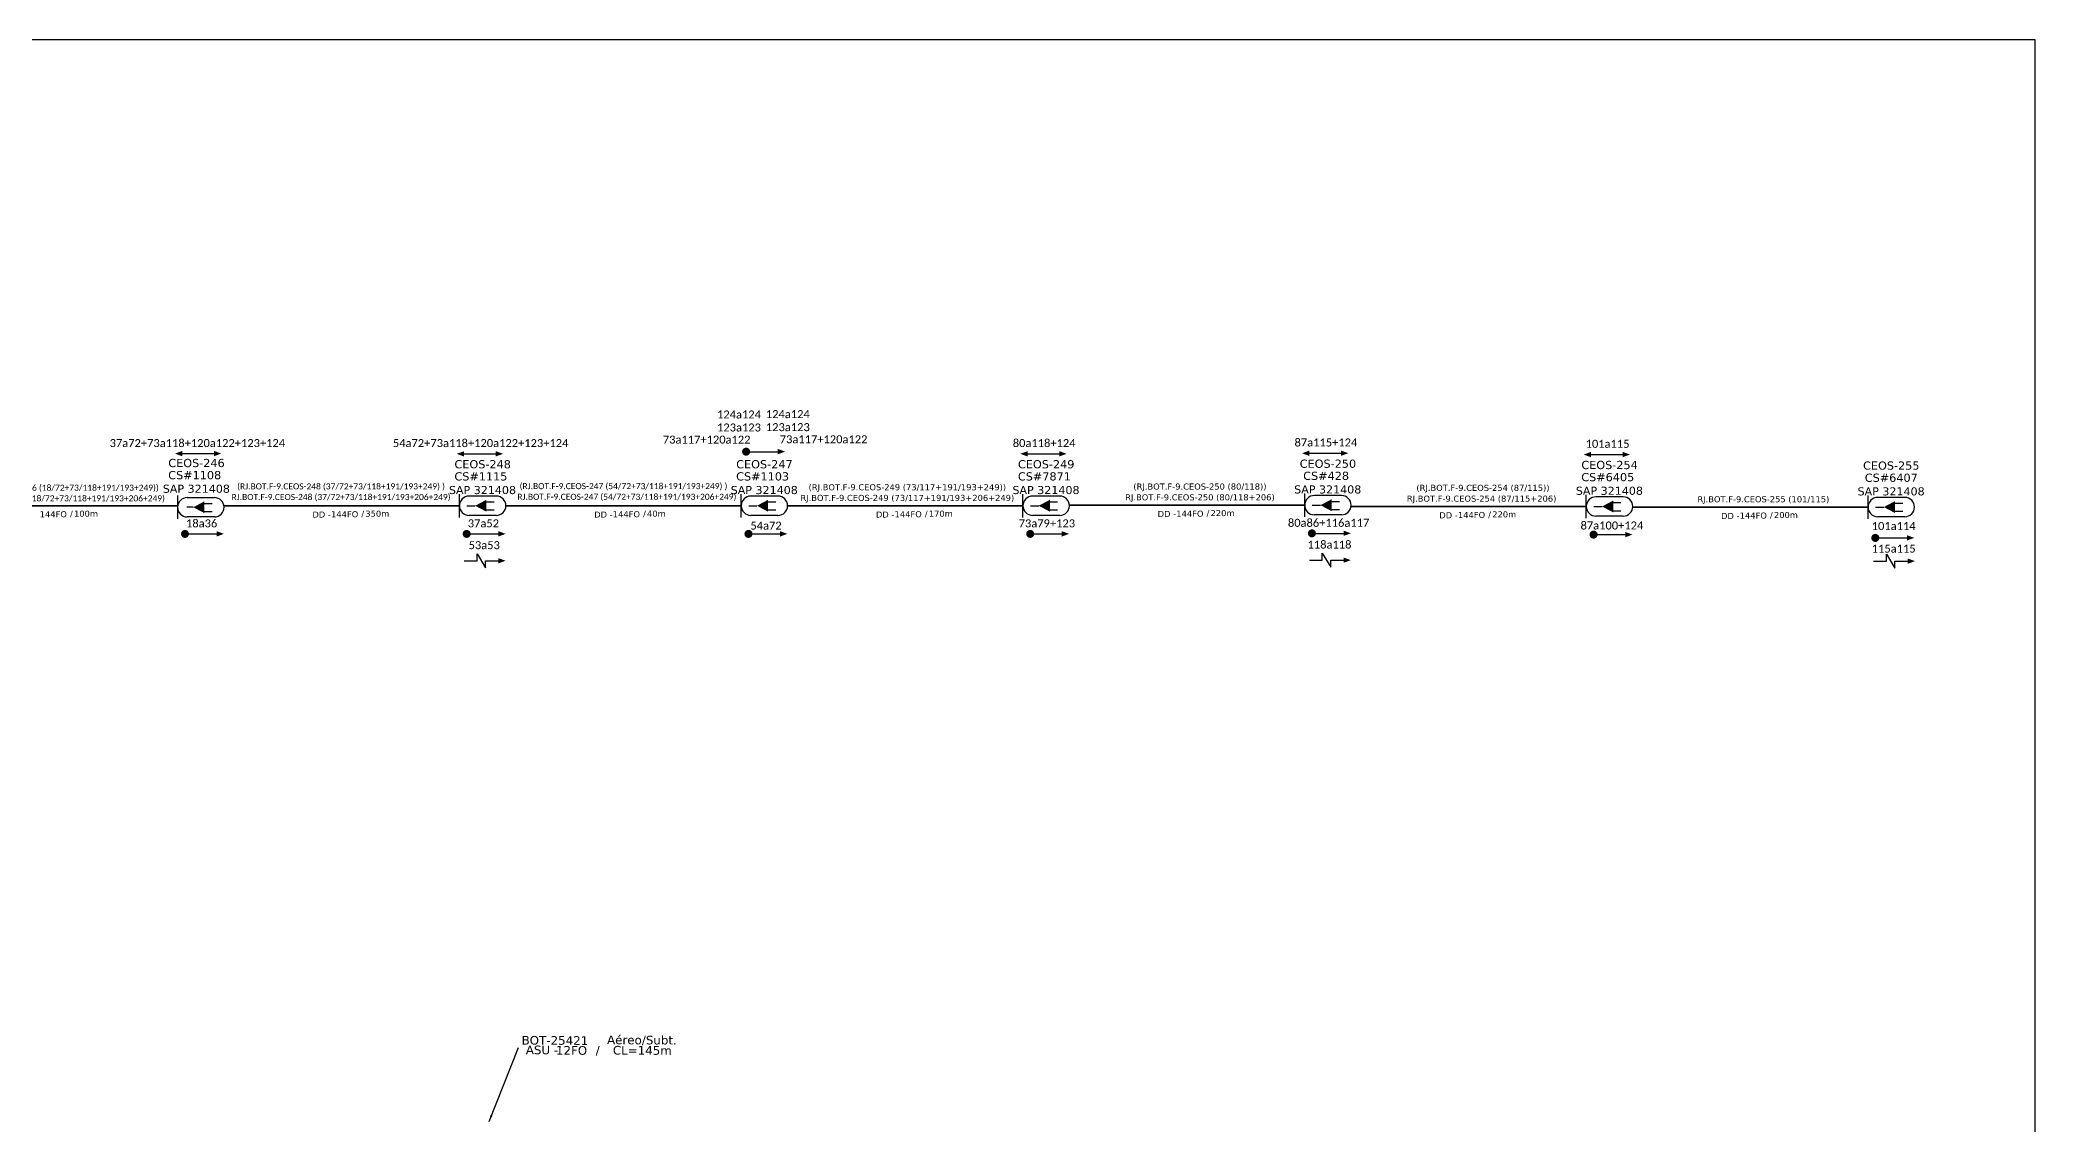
# Model space of a CAD drawing. Header units: metres. Extents: x -1286 to 457, y -500 to 94.
# Drawn here: x -907.1 to -445.1, y -156.8 to 94.2 of the extents above; entities that cross this region are included whole.
import ezdxf
from ezdxf.enums import TextEntityAlignment as Align

# ---------------------------------------------------------------- set-up
doc = ezdxf.new("R2010")
doc.units = ezdxf.units.M
for name, color, linetype in [('20.4-CEOS', 1, 'Continuous'), ('20.5-CEO', 1, 'Continuous'), ('label_cabos', 7, 'Continuous'), ('Legenda', 1, 'Continuous'), ('SETA', 7, 'Continuous')]:
    doc.layers.add(name, color=color, linetype=linetype)
doc.layers.add('40.1-ETIQUETAS', color=1, linetype='Continuous', lineweight=20)
doc.layers.add('EXTRA', color=50, linetype='Continuous', plot=False)
doc.styles.add('siredit', font='verdana.ttf')
doc.dimstyles.new('CL', dxfattribs={"dimtxt": 1, "dimasz": 2, "dimexe": 0.18, "dimexo": 0.0625, "dimgap": 0.09, "dimtad": 0, "dimdec": 0, "dimrnd": 1, "dimzin": 0, "dimdsep": 46, "dimtxsty": 'siredit', "dimblk": 'NONE', "dimcen": 0, "dimse1": 1, "dimse2": 1, "dimsd1": 1, "dimsd2": 1, "dimclrt": 7, "dimadec": 0, "dimazin": 0, "dimtfac": 1, "dimtdec": 0, "dimtofl": 0, "dimtmove": 0, "dimatfit": 3, "dimfxl": 0, "dimtolj": 1, "dimtzin": 0, "dimarcsym": 0})

# ---------------------------------------------------------------- blocks, each defined once
blk = doc.blocks.new('LEGENDA DOS CABOS')
at = {"layer": 'EXTRA', "color": 0, "style": 'siredit'}
for tag, p in [('ID', (4.6, 0.97)), ('XX', (9.03, 0.97))]:
    blk.add_attdef(tag, text='', height=0.48, rotation=359.69, dxfattribs=at).set_placement(p, align=Align.MIDDLE_CENTER)
at = {"layer": 'Legenda', "color": 0, "style": 'siredit'}
for tag, p in [('TIPO_CABO', (1.31, 0)), ('CABO', (4.69, -0.05)), ('/', (6.81, -0.05)), ('METROS', (10.03, -0.05))]:
    blk.add_attdef(tag, text='', height=0.8, rotation=359.69, dxfattribs=at).set_placement(p, align=Align.MIDDLE_CENTER)
blk = doc.blocks.new('_None')

msp = doc.modelspace()

# ---------------------------------------------------------------- linework, layer by layer
msp.add_lwpolyline([(-1286.07, -499.81), (-445.07, -499.81), (-445.07, 94.19), (-1286.07, 94.19)], close=True)
at = {"color": 0, "const_width": 0.926}
for points in [[(-744.02, -1.15, 1), (-743.09, -1.15, 1)], [(-873.97, -20.19, 1), (-873.04, -20.19, 1)], [(-808.73, -20.19, 1), (-807.8, -20.19, 1)], [(-743.48, -20.19, 1), (-742.55, -20.19, 1)], [(-678.23, -20.19, 1), (-677.31, -20.19, 1)], [(-612.99, -20.06, 1), (-612.07, -20.06, 1)], [(-547.77, -20.36, 1), (-546.84, -20.36, 1)], [(-482.53, -21.12, 1), (-481.6, -21.12, 1)]]:
    msp.add_lwpolyline(points, format="xyb", close=True, dxfattribs=at)
at = {"color": 0}
for points in [[(-805.87, -26.41), (-805.87, -24.77), (-803.91, -28.04), (-803.91, -26.41)], [(-610.14, -26.27), (-610.14, -24.63), (-608.18, -27.91), (-608.18, -26.27)], [(-479.49, -26.49), (-479.49, -24.85), (-477.53, -28.13), (-477.53, -26.49)]]:
    msp.add_lwpolyline(points, dxfattribs=at)
at = {"layer": '20.4-CEOS', "color": 5}
for p, q in [((-801.42, -11.43), (-807.71, -11.43)), ((-736.18, -11.43), (-742.46, -11.43)), ((-670.93, -11.43), (-677.21, -11.43)), ((-605.69, -11.3), (-611.97, -11.3)), ((-540.47, -11.6), (-546.75, -11.6)), ((-801.42, -15.91), (-807.71, -15.91)), ((-736.18, -15.91), (-742.46, -15.91)), ((-670.93, -15.91), (-677.21, -15.91)), ((-540.47, -16.08), (-546.75, -16.08))]:
    msp.add_line(p, q, dxfattribs=at)
at = {"layer": '20.4-CEOS', "color": 0}
for p, q in [((-475.23, -11.74), (-481.51, -11.74)), ((-605.69, -15.78), (-611.97, -15.78)), ((-475.23, -16.22), (-481.51, -16.22))]:
    msp.add_line(p, q, dxfattribs=at)
at = {"layer": '20.4-CEOS', "color": 5}
for points in [[(-871.57, -14.02, 0, 2.76, 0), (-868.98, -14.02, 2.76, 2.76, 0)], [(-806.3, -13.67, 0, 2.76, 0), (-803.71, -13.67, 2.76, 2.76, 0)], [(-741.05, -13.67, 0, 2.76, 0), (-738.46, -13.67, 2.76, 2.76, 0)], [(-675.81, -13.67, 0, 2.76, 0), (-673.21, -13.67, 2.76, 2.76, 0)], [(-610.57, -13.54, 0, 2.76, 0), (-607.97, -13.54, 2.76, 2.76, 0)], [(-545.34, -13.84, 0, 2.76, 0), (-542.75, -13.84, 2.76, 2.76, 0)]]:
    msp.add_lwpolyline(points, format="xyseb", dxfattribs=at)
for points in [[(-869.09, -13.14), (-867.19, -13.14)], [(-809.94, -16.37), (-809.94, -10.97)], [(-808.21, -13.67), (-806.3, -13.67)], [(-803.82, -12.78), (-801.91, -12.78)], [(-744.7, -16.37), (-744.7, -10.97)], [(-742.96, -13.67), (-741.05, -13.67)], [(-738.58, -12.78), (-736.67, -12.78)], [(-679.45, -16.37), (-679.45, -10.97)], [(-677.72, -13.67), (-675.81, -13.67)], [(-673.33, -12.78), (-671.42, -12.78)], [(-614.21, -16.24), (-614.21, -10.84)], [(-612.47, -13.54), (-610.57, -13.54)], [(-608.09, -12.65), (-606.18, -12.65)], [(-548.99, -16.54), (-548.99, -11.14)], [(-547.25, -13.84), (-545.34, -13.84)], [(-542.86, -12.95), (-540.96, -12.95)], [(-869.09, -15), (-867.19, -15)], [(-803.82, -14.65), (-801.91, -14.65)], [(-738.58, -14.65), (-736.67, -14.65)], [(-673.33, -14.64), (-671.42, -14.64)], [(-608.09, -14.51), (-606.18, -14.51)], [(-542.86, -14.81), (-540.96, -14.81)]]:
    msp.add_lwpolyline(points, dxfattribs=at)
at = {"layer": '20.4-CEOS', "color": 0}
for points in [[(-483.75, -16.68), (-483.75, -11.28)], [(-477.62, -13.09), (-475.71, -13.09)], [(-482.01, -13.98), (-480.1, -13.98)], [(-477.62, -14.96), (-475.71, -14.96)]]:
    msp.add_lwpolyline(points, dxfattribs=at)
msp.add_lwpolyline([(-480.1, -13.98, 0, 2.76, 0), (-477.51, -13.98, 2.76, 2.76, 0)], format="xyseb", dxfattribs=at)
at = {"layer": '20.4-CEOS', "color": 5}
for centre, start, end in [((-807.71, -13.67), 90, 270), ((-801.42, -13.67), 270, 90), ((-742.46, -13.67), 90, 270), ((-736.18, -13.67), 270, 90), ((-677.21, -13.67), 90, 270), ((-670.93, -13.67), 270, 90), ((-611.97, -13.54), 90, 270), ((-605.69, -13.54), 270, 90), ((-546.75, -13.84), 90, 270), ((-540.47, -13.84), 270, 90)]:
    msp.add_arc(centre, 2.24, start, end, dxfattribs=at)
at = {"layer": '20.4-CEOS', "color": 0}
for centre, start, end in [((-481.51, -13.98), 90, 270), ((-475.23, -13.98), 270, 90)]:
    msp.add_arc(centre, 2.24, start, end, dxfattribs=at)
at = {"layer": '20.5-CEO', "color": 5}
for p, q in [((-872.98, -11.79), (-866.7, -11.79)), ((-866.7, -16.26), (-872.98, -16.26))]:
    msp.add_line(p, q, dxfattribs=at)
for points in [[(-875.22, -11.32), (-875.22, -16.72)], [(-871.57, -14.02), (-873.08, -14.02)]]:
    msp.add_lwpolyline(points, dxfattribs=at)
for centre, start, end in [((-872.98, -14.02), 90, 270), ((-866.7, -14.02), 270, 90)]:
    msp.add_arc(centre, 2.24, start, end, dxfattribs=at)
at = {"layer": '40.1-ETIQUETAS', "color": 5, "const_width": 0.374}
for points in [[(-929.68, -13.67), (-875.19, -13.67)], [(-864.43, -13.67), (-809.94, -13.67)], [(-799.18, -13.67), (-744.7, -13.67)], [(-733.94, -13.67), (-679.45, -13.67)], [(-668.7, -13.54), (-614.21, -13.54)], [(-603.47, -13.84), (-548.99, -13.84)]]:
    msp.add_lwpolyline(points, dxfattribs=at)
at = {"layer": '40.1-ETIQUETAS', "color": 0, "const_width": 0.374}
msp.add_lwpolyline([(-538.23, -13.98), (-483.75, -13.98)], dxfattribs=at)
at = {"layer": 'SETA', "color": 0}
for points in [[(-874.11, -1.6), (-866.15, -1.6)], [(-808.87, -1.66), (-800.9, -1.66)], [(-743.55, -1.15), (-735.59, -1.15)], [(-678.37, -1.65), (-670.41, -1.65)], [(-613.13, -1.52), (-605.17, -1.52)], [(-547.91, -1.82), (-539.94, -1.82)], [(-873.51, -20.19), (-865.54, -20.19)], [(-808.26, -20.19), (-800.3, -20.19)], [(-743.02, -20.19), (-735.05, -20.19)], [(-677.77, -20.19), (-669.81, -20.19)], [(-612.53, -20.06), (-604.57, -20.06)], [(-547.3, -20.36), (-539.34, -20.36)], [(-482.06, -21.12), (-474.1, -21.12)], [(-808.83, -26.41), (-805.87, -26.41)], [(-803.91, -26.41), (-800.95, -26.41)], [(-613.09, -26.27), (-610.14, -26.27)], [(-608.18, -26.27), (-605.22, -26.27)], [(-482.45, -26.49), (-479.49, -26.49)], [(-477.53, -26.49), (-474.57, -26.49)]]:
    msp.add_lwpolyline(points, dxfattribs=at)
for points in [[(-874.11, -0.98), (-875.81, -1.6), (-874.11, -2.22)], [(-866.79, -0.97), (-865.09, -1.59), (-866.79, -2.21)], [(-808.87, -1.04), (-810.56, -1.66), (-808.87, -2.28)], [(-801.54, -1.03), (-799.84, -1.65), (-801.54, -2.26)], [(-736.23, -0.52), (-734.53, -1.14), (-736.23, -1.76)], [(-678.37, -1.04), (-680.07, -1.65), (-678.37, -2.27)], [(-671.05, -1.02), (-669.35, -1.64), (-671.05, -2.26)], [(-613.13, -0.9), (-614.83, -1.52), (-613.13, -2.14)], [(-605.81, -0.89), (-604.11, -1.51), (-605.81, -2.13)], [(-547.91, -1.21), (-549.6, -1.82), (-547.91, -2.44)], [(-540.58, -1.19), (-538.89, -1.81), (-540.58, -2.43)], [(-866.18, -19.56), (-864.49, -20.18), (-866.18, -20.8)], [(-800.94, -19.56), (-799.24, -20.18), (-800.94, -20.8)], [(-735.69, -19.56), (-734, -20.18), (-735.69, -20.8)], [(-670.45, -19.56), (-668.75, -20.18), (-670.45, -20.8)], [(-605.21, -19.43), (-603.51, -20.05), (-605.21, -20.66)], [(-539.98, -19.73), (-538.28, -20.35), (-539.98, -20.97)], [(-474.74, -20.49), (-473.04, -21.11), (-474.74, -21.72)], [(-800.95, -25.79), (-799.26, -26.41), (-800.95, -27.03)], [(-605.22, -25.66), (-603.52, -26.27), (-605.22, -26.89)], [(-474.57, -25.88), (-472.88, -26.49), (-474.57, -27.11)]]:
    msp.add_solid(points, dxfattribs=at)

# ---------------------------------------------------------------- block references
at = {"layer": 'label_cabos', "color": 7}
ref = msp.add_blockref('LEGENDA DOS CABOS', (-796.31, -140.73), dxfattribs=dict(at, xscale=2, yscale=2, zscale=2))
ref.add_attrib('ID', 'BOT-25421', dxfattribs={"color": 0, "height": 2, "rotation": 359.69, "style": 'siredit'}).set_placement((-787.83, -137.47), align=Align.MIDDLE_CENTER)
ref.add_attrib('CABO', '12FO', dxfattribs={"color": 0, "height": 2, "rotation": 359.69, "style": 'siredit'}).set_placement((-783.98, -139.78), align=Align.MIDDLE_CENTER)
ref.add_attrib('METROS', 'CL=145m', dxfattribs={"color": 0, "height": 2, "rotation": 359.69, "style": 'siredit'}).set_placement((-767.59, -139.78), align=Align.MIDDLE_CENTER)
ref.add_attrib('XX', 'Aéreo/Subt.', dxfattribs={"color": 0, "height": 2, "rotation": 359.69, "style": 'siredit'}).set_placement((-767.69, -137.38), align=Align.MIDDLE_CENTER)
ref.add_attrib('/', '/', dxfattribs={"color": 0, "height": 2, "rotation": 359.69, "style": 'siredit'}).set_placement((-777.93, -139.78), align=Align.MIDDLE_CENTER)
ref.add_attrib('TIPO_CABO', 'ASU -', dxfattribs={"color": 0, "height": 2, "rotation": 359.69, "style": 'siredit'}).set_placement((-790.83, -139.68), align=Align.MIDDLE_CENTER)

# ---------------------------------------------------------------- texts
at = {"color": 1, "char_height": 1.8527, "width": 23.4906, "attachment_point": 5}
for insert in [(-745.21, 7.45), (-733.9, 7.53)]:
    msp.add_mtext('{\\fCalibri|b0|i0|c0|p34;124a124}', dxfattribs=dict(at, insert=insert))
at = {"color": 7, "char_height": 1.8527, "width": 23.4906, "attachment_point": 5}
for insert in [(-745.21, 4.44), (-733.9, 4.52)]:
    msp.add_mtext('{\\fCalibri|b0|i0|c0|p34;123a123}', dxfattribs=dict(at, insert=insert))
at = {"color": 0, "char_height": 1.8527, "width": 23.4906, "attachment_point": 5}
for s, insert in [('{\\fCalibri|b0|i0|c0|p34;\\C7;37a72\\C0;+73a118+120a122\\C7;+123\\C1;+124}', (-870.63, 0.83)), ('{\\fCalibri|b0|i0|c0|p34;\\C7;54a72\\C0;+73a118+120a122\\C7;+123\\C1;+124}', (-805.03, 0.83)), ('\\C7;\\fCalibri|b0|i0|c0|p34;73a117+120a122', (-752.69, 1.63)), ('\\C7;\\fCalibri|b0|i0|c0|p34;73a117+120a122', (-725.62, 1.71)), ('{\\fCalibri|b0|i0|c0|p34;\\C7;80a118\\C1;+124}', (-674.54, 0.83)), ('{\\fCalibri|b0|i0|c0|p34;\\C7;87a115\\C1;+124}', (-609.29, 0.97)), ('{\\fCalibri|b0|i0|c0|p34;\\C7;101a115}', (-544.07, 0.66)), ('{\\fCalibri|b0|i0|c0|p34;\\C7;18a36}', (-869.64, -17.76)), ('{\\fCalibri|b0|i0|c0|p34;\\C7;37a52}', (-804.4, -17.76)), ('{\\fCalibri|b0|i0|c0|p34;\\C7;54a72}', (-738.95, -18.28)), ('{\\fCalibri|b0|i0|c0|p34;\\C7;73a79+123}', (-673.91, -17.76)), ('{\\fCalibri|b0|i0|c0|p34;\\C7;80a86+116a117}', (-608.67, -17.63)), ('{\\fCalibri|b0|i0|c0|p34;\\C7;87a100\\C1;+124}', (-543.06, -18.25)), ('{\\fCalibri|b0|i0|c0|p34;\\C7;101a114}', (-477.82, -18.37)), ('{\\fCalibri|b0|i0|c0|p34;\\C7;53a53}', (-804.2, -22.81)), ('{\\fCalibri|b0|i0|c0|p34;\\C7;118a118}', (-608.46, -22.67)), ('{\\fCalibri|b0|i0|c0|p34;\\C7;115a115}', (-477.82, -23.61))]:
    msp.add_mtext(s, dxfattribs=dict(at, insert=insert))
at = {"layer": '20.4-CEOS', "color": 5, "style": 'siredit'}
for s, height, p in [('CEOS-246', 1.897, (-870.83, -3.77)), ('CEOS-248', 1.897, (-804.56, -4.06)), ('CEOS-247', 1.897, (-739.32, -4.06)), ('CEOS-249', 1.897, (-674.07, -4.06)), ('CEOS-250', 1.897, (-608.83, -3.93)), ('CEOS-254', 1.897, (-543.61, -4.23)), ('SAP 321408', 1.871, (-870.87, -9.73)), ('CS#1108 ', 1.897, (-870.83, -6.58)), ('SAP 321408', 1.871, (-804.61, -10.03)), ('CS#1115 ', 1.897, (-804.56, -6.87)), ('SAP 321408', 1.871, (-739.36, -10.03)), ('CS#1103 ', 1.897, (-739.32, -6.87)), ('SAP 321408', 1.871, (-674.12, -10.03)), ('CS#7871 ', 1.897, (-674.07, -6.87)), ('SAP 321408', 1.871, (-608.87, -9.89)), ('CS#428 ', 1.897, (-608.83, -6.74)), ('SAP 321408', 1.871, (-543.65, -10.2)), ('CS#6405 ', 1.897, (-543.61, -7.04))]:
    msp.add_text(s, height=height, dxfattribs=at).set_placement(p, align=Align.MIDDLE_CENTER)
at = {"layer": '20.4-CEOS', "color": 0, "style": 'siredit'}
for s, height, p in [('CEOS-255', 1.897, (-478.37, -4.37)), ('CS#6407', 1.897, (-478.37, -7.18)), ('SAP 321408', 1.871, (-478.41, -10.34))]:
    msp.add_text(s, height=height, dxfattribs=at).set_placement(p, align=Align.MIDDLE_CENTER)
at = {"layer": '40.1-ETIQUETAS', "color": 5, "style": 'siredit'}
for s, p in [('(RJ.BOT.F-9.CEOS-249 (73/117+191/193+249)) ', (-705.92, -9.38)), ('(RJ.BOT.F-9.CEOS-250 (80/118)) ', (-638.16, -9.22)), ('(RJ.BOT.F-9.CEOS-254 (87/115))', (-572.93, -9.52))]:
    msp.add_text(s, height=1.4035, dxfattribs=at).set_placement(p, align=Align.MIDDLE_CENTER)
at = {"layer": '40.1-ETIQUETAS', "color": 1, "style": 'siredit'}
for s, p in [('RJ.BOT.F-9.CEOS-249 (73/117+191/193+206+249) ', (-705.92, -11.85)), ('RJ.BOT.F-9.CEOS-250 (80/118+206) ', (-638.16, -11.72)), ('RJ.BOT.F-9.CEOS-254 (87/115+206) ', (-572.93, -12.02))]:
    msp.add_text(s, height=1.4035, dxfattribs=at).set_placement(p, align=Align.MIDDLE_CENTER)
at = {"layer": '40.1-ETIQUETAS', "color": 0, "style": 'siredit'}
msp.add_text('RJ.BOT.F-9.CEOS-255 (101/115) ', height=1.4035, dxfattribs=at).set_placement((-507.69, -12.16), align=Align.MIDDLE_CENTER)
for s, height, p in [('144FO', 1.404, (-900.84, -15.63)), ('/', 1.4, (-899.48, -15.5)), ('DD - ', 1.404, (-839.1, -15.71)), ('144FO', 1.404, (-833.37, -15.63)), ('/', 1.4, (-832.02, -15.5)), ('DD - ', 1.404, (-773.85, -15.71)), ('144FO', 1.404, (-768.13, -15.63)), ('/', 1.4, (-766.77, -15.5)), ('DD - ', 1.404, (-708.61, -15.71)), ('144FO', 1.404, (-702.88, -15.63)), ('/', 1.4, (-701.53, -15.5)), ('DD - ', 1.404, (-643.37, -15.57)), ('144FO', 1.404, (-637.64, -15.5)), ('/', 1.4, (-636.29, -15.37)), ('DD - ', 1.404, (-578.14, -15.88)), ('144FO', 1.404, (-572.42, -15.8)), ('/', 1.4, (-571.06, -15.67)), ('DD - ', 1.404, (-512.9, -16.02)), ('144FO', 1.404, (-507.18, -15.94)), ('/', 1.4, (-505.82, -15.81))]:
    msp.add_text(s, height=height, dxfattribs=at).set_placement(p, align=Align.MIDDLE_RIGHT)
for s, p in [('100m', (-899.2, -15.5)), ('350m', (-831.74, -15.5)), ('40m', (-766.5, -15.5)), ('170m', (-701.25, -15.5)), ('220m', (-636.01, -15.37)), ('220m', (-570.78, -15.67)), ('200m', (-505.54, -15.81))]:
    msp.add_text(s, height=1.404, dxfattribs=at).set_placement(p, align=Align.MIDDLE_LEFT)
at = {"layer": '40.1-ETIQUETAS', "color": 5, "char_height": 1.4035, "width": 56.1632, "attachment_point": 5, "style": 'siredit'}
for s, insert in [('{\\fCalibri|b0|i0|c0|p34;(RJ.BOT.F-9.CEOS-246 (18/72+73/118+191/193+249))}', (-903.38, -9.65)), ('{\\fCalibri|b0|i0|c0|p34;(RJ.BOT.F-9.CEOS-248 (37/72+73/118+191/193+249) )}', (-837.36, -9.34)), ('{\\fCalibri|b0|i0|c0|p34;(RJ.BOT.F-9.CEOS-247 (54/72+73/118+191/193+249) ) }', (-771.95, -9.28))]:
    msp.add_mtext(s, dxfattribs=dict(at, insert=insert))
at = {"layer": '40.1-ETIQUETAS', "insert": (-903.5, -12.11), "char_height": 1.4035, "width": 56.1632, "attachment_point": 5, "style": 'siredit'}
msp.add_mtext('{\\fCalibri|b0|i0|c0|p34;RJ.BOT.F-9.CEOS-246 (18/72+73/118+191/193+\\C1;206+\\C256;249)}', dxfattribs=at)
at = {"layer": '40.1-ETIQUETAS', "color": 1, "char_height": 1.4035, "width": 56.1632, "attachment_point": 5, "style": 'siredit'}
for s, insert in [('{\\fCalibri|b0|i0|c0|p34;RJ.BOT.F-9.CEOS-248 (37/72+73/118+191/193+206+249)  }', (-837.36, -11.81)), ('{\\fCalibri|b0|i0|c0|p34;RJ.BOT.F-9.CEOS-247 (54/72+73/118+191/193+206+249)  }', (-771.17, -11.75))]:
    msp.add_mtext(s, dxfattribs=dict(at, insert=insert))

# ---------------------------------------------------------------- leaders
at = {"layer": 'label_cabos', "color": 7, "lineweight": 0}
msp.add_leader([(-803.09, -156.26), (-796.28, -139.15)], dimstyle='CL', override={"dimasz": 1.5}, dxfattribs=at)

doc.saveas('drawing.dxf')
